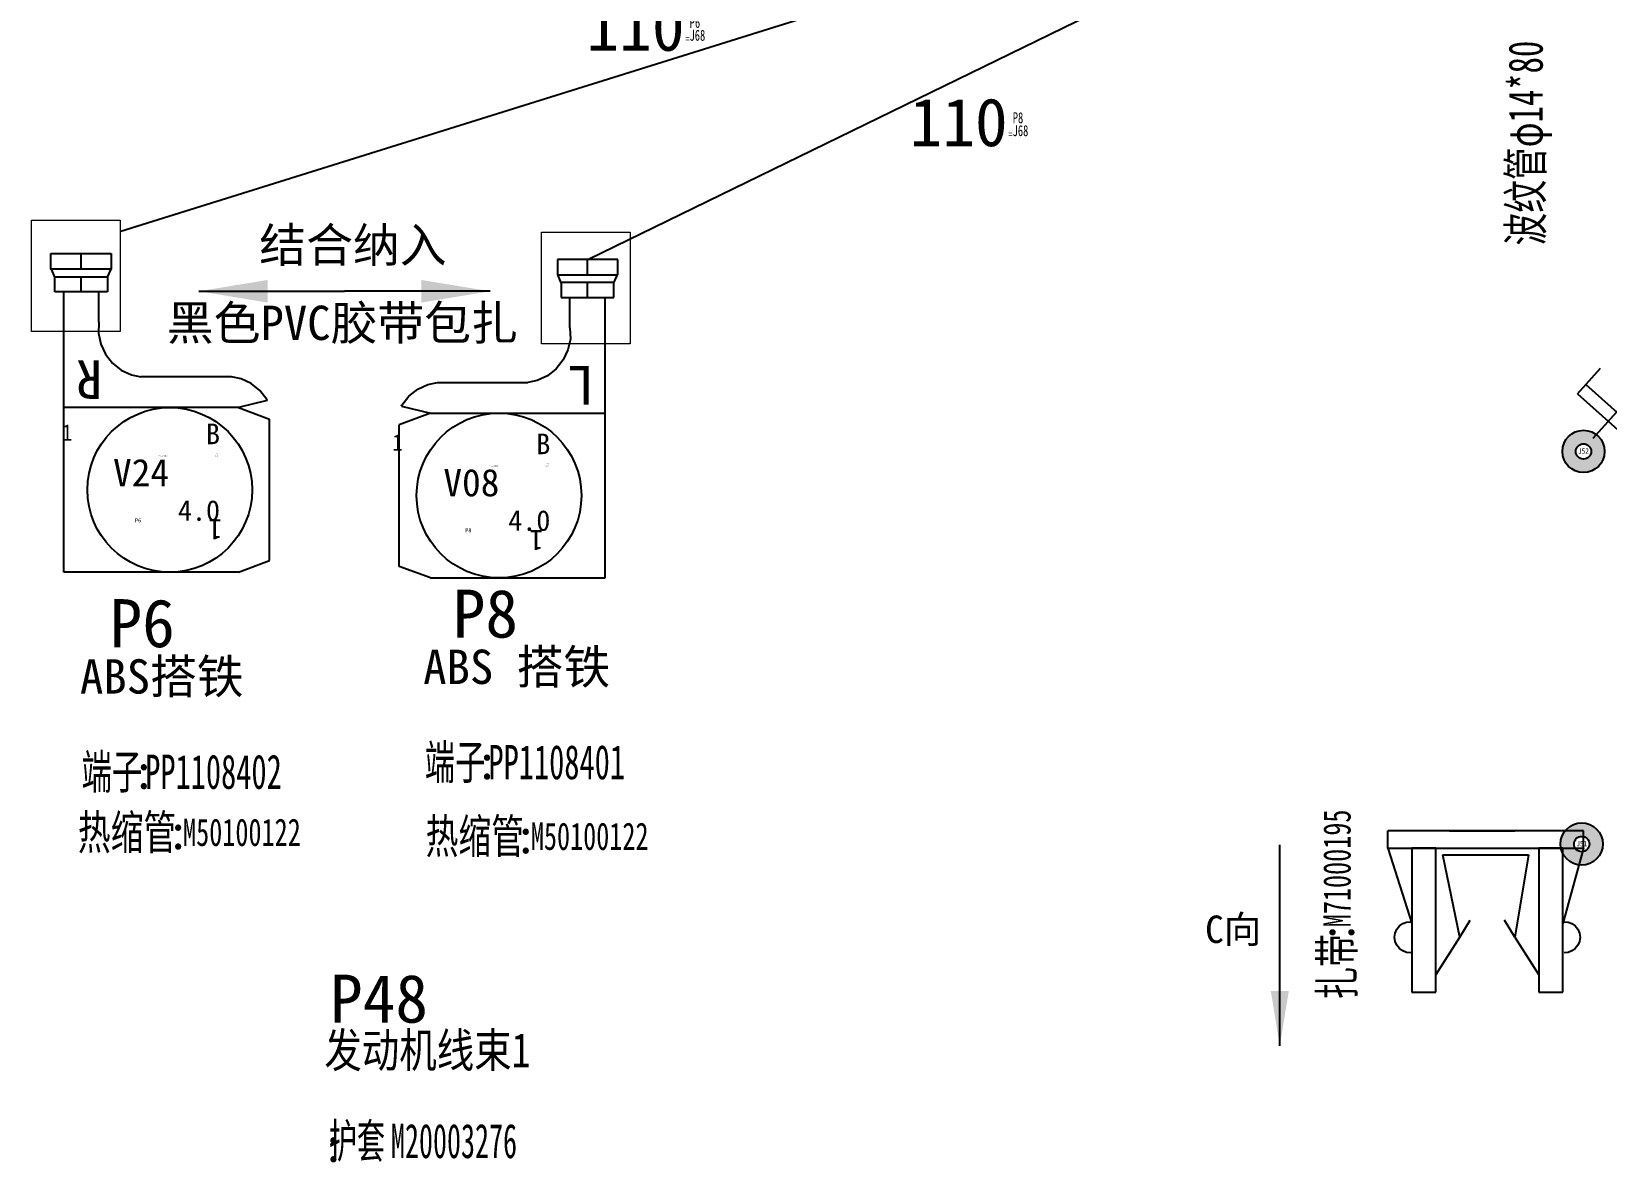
# Model space of a CAD drawing. Header units: millimetres. Extents: x -2653 to 6698, y -4403 to -42.
# Drawn here: x 279.3 to 394, y -588.2 to -505.8 of the extents above; entities that cross this region are included whole.
import ezdxf
from ezdxf.enums import TextEntityAlignment as Align

# ---------------------------------------------------------------- set-up
doc = ezdxf.new("R2010")
doc.units = ezdxf.units.MM
doc.header["$MEASUREMENT"] = 0
for name, color, linetype in [('01', 7, 'Continuous'), ('DIM', 6, 'Continuous'), ('文字', 3, 'Continuous'), ('管-供应商', 43, 'Continuous'), ('管-内径', 2, 'Continuous'), ('管-名称', 59, 'Continuous'), ('管-外径', 6, 'Continuous'), ('管-编码', 58, 'Continuous'), ('节点长度', 1, 'Continuous'), ('节点长度-L', 32, 'Continuous'), ('虚拟连接器-功能', 63, 'Continuous'), ('虚拟连接器-名称', 53, 'Continuous'), ('虚拟连接器-编码', 52, 'Continuous'), ('轮廓线', 7, 'Continuous'), ('连接器-供应商', 43, 'Continuous'), ('连接器-功能', 63, 'Continuous'), ('连接器-名称', 53, 'Continuous'), ('连接器-编码', 52, 'Continuous'), ('附件-供应商', 43, 'Continuous'), ('附件-名称', 53, 'Continuous'), ('附件-数量', 21, 'Continuous'), ('附件-编码', 52, 'Continuous')]:
    doc.layers.add(name, color=color, linetype=linetype)
for name, color, linetype, plot in [('供方编码', 51, 'Continuous', False), ('备注', 4, 'Continuous', False), ('管-ID', 7, 'Continuous', False), ('管-L', 38, 'Continuous', False), ('管-不打印', 2, 'Continuous', False), ('管-位置', 18, 'Continuous', False), ('管-单位', 2, 'Continuous', False), ('管-工位', 4, 'Continuous', False), ('管-开口', 64, 'Continuous', False), ('管-数量', 6, 'Continuous', False), ('管-类别', 56, 'Continuous', False), ('管-规格', 56, 'Continuous', False), ('管-重叠值', 49, 'Continuous', False), ('管-颜色', 14, 'Continuous', False), ('节点长度-E1', 53, 'Continuous', False), ('节点长度-E2', 53, 'Continuous', False), ('节点长度-不打印', 14, 'Continuous', False), ('虚拟连接器-不打印', 1, 'Continuous', False), ('虚拟连接器-位置', 12, 'Continuous', False), ('虚拟连接器-数量', 4, 'Continuous', False), ('连接器-不打印', 1, 'Continuous', False), ('连接器-位置', 12, 'Continuous', False), ('附件-不打印', 2, 'Continuous', False), ('隐藏-剥皮长度', 2, 'Continuous', False), ('隐藏-加余量', 1, 'Continuous', False), ('隐藏-备注', 1, 'Continuous', False), ('隐藏-孔位', 1, 'Continuous', False), ('隐藏-对应端子', 2, 'Continuous', False), ('隐藏-节点长度辅助', 202, 'Continuous', False), ('隐藏-规格', 1, 'Continuous', False), ('隐藏-辅助信息', 3, 'Continuous', False), ('隐藏-防水栓', 2, 'Continuous', False)]:
    doc.layers.add(name, color=color, linetype=linetype, plot=plot)
doc.styles.add('4eff5b8b_GB2312_Style', font='', dxfattribs={"height": 2.5})
doc.styles.add('CL', font='', dxfattribs={"height": 2})
doc.styles.get("Standard").update_dxf_attribs({"font": 'txt', "bigfont": 'gbcbig.shx'})
doc.styles.add('灯泡', font='', dxfattribs={"width": 0.7})
doc.styles.get('4eff5b8b_GB2312_Style').set_extended_font_data('SimSun')
doc.styles.get('CL').set_extended_font_data('SimSun')
doc.styles.get('灯泡').set_extended_font_data('NSimSun')
doc.dimstyles.get("Standard").update_dxf_attribs({"dimtxt": 10, "dimasz": 0.18, "dimexe": 0.18, "dimexo": 0.0625, "dimgap": 0.09, "dimtad": 0, "dimtih": 1, "dimtoh": 1, "dimdec": 4, "dimzin": 0, "dimdsep": 46, "dimtxsty": 'Standard', "dimcen": 0.09, "dimadec": 0, "dimazin": 0, "dimtfac": 1, "dimtdec": 4, "dimtofl": 0, "dimtmove": 0, "dimatfit": 3, "dimfxl": 1, "dimtolj": 1, "dimtzin": 0, "dimarcsym": 0})
doc.dimstyles.new('中线标注', dxfattribs={"dimtxt": 2.5, "dimasz": 2, "dimexe": 1.25, "dimexo": 0.1, "dimtad": 0, "dimtoh": 1, "dimdec": 1, "dimdsep": 46, "dimtxsty": 'Standard', "dimcen": 3, "dimclre": 256, "dimclrt": 256, "dimadec": 0, "dimazin": 2, "dimtfac": 1, "dimtmove": 0, "dimatfit": 3, "dimfxl": 1, "dimarcsym": 0})

# ---------------------------------------------------------------- blocks, each defined once
blk = doc.blocks.new('附件')
at = {"layer": '文字', "color": 3, "style": 'CL'}
blk.add_text(':', height=2.5, dxfattribs=at).set_placement((-3.79, -0.38), align=Align.MIDDLE_CENTER)
at = {"layer": '附件-不打印', "color": 3, "style": 'CL', "width": 0.7, "flags": 5}
for tag, p in [('供方编码', (-8.49, -1.62)), ('范围', (-8.49, -1.32)), ('工位', (-6.9, -1.32)), ('位置', (-5.31, -1.32))]:
    blk.add_attdef(tag, text='', height=0.2, dxfattribs=at).set_placement(p, align=Align.MIDDLE_CENTER)
at = {"layer": '附件-不打印', "color": 1, "style": 'CL'}
for tag, width, flags, p in [('选项', 0.7, 13, (-6.9, -1.62)), ('备注', 0.7, 5, (-5.31, -1.62)), ('规格', 0.7, 5, (-3.72, -1.62)), ('单位', 0.6, 1, (-3.72, -1.32))]:
    blk.add_attdef(tag, text='', height=0.2, dxfattribs=dict(at, width=width, flags=flags)).set_placement(p, align=Align.MIDDLE_CENTER)
at = {"layer": '附件-供应商', "color": 3, "style": 'CL', "width": 0.7, "flags": 8}
blk.add_attdef('供应商', text='', height=2.5, dxfattribs=at).set_placement((-13.4, -0.42), align=Align.MIDDLE_RIGHT)
at = {"layer": '附件-名称', "color": 3, "style": 'CL', "width": 0.7, "flags": 4}
blk.add_attdef('名称', text='', height=2.5, dxfattribs=at).set_placement((-3.92, -0.38), align=Align.MIDDLE_RIGHT)
at = {"layer": '附件-数量', "color": 2, "style": 'CL', "width": 0.7, "flags": 2}
blk.add_attdef('*', text='', height=1, dxfattribs=at).set_placement((15.72, -0.38), align=Align.MIDDLE_CENTER)
at = {"layer": '附件-数量', "color": 2, "style": 'CL', "width": 0.7, "flags": 4}
blk.add_attdef('数量', text='', height=1.2, dxfattribs=at).set_placement((16.07, -0.38), align=Align.MIDDLE_LEFT)
at = {"layer": '附件-编码', "color": 2, "style": 'CL', "width": 0.7, "flags": 4}
blk.add_attdef('编码', text='', height=2.5, dxfattribs=at).set_placement((-3.65, -0.38), align=Align.MIDDLE_LEFT)
blk = doc.blocks.new('9818107')
at = {"color": 0, "linetype": 'Continuous'}
for p, q in [((48.8, 27.93), (43.3, 26.18)), ((48.8, 27.93), (48.8, 13.68)), ((50.05, 13.68), (50.05, 27.93)), ((41.16, 26.26), (41.19, 26.57)), ((41.19, 26.57), (41.3, 26.85)), ((41.3, 26.85), (41.48, 27.09)), ((41.48, 27.09), (41.72, 27.28)), ((41.72, 27.28), (42, 27.4)), ((42, 27.4), (42.3, 27.44)), ((42.3, 27.44), (42.59, 27.4)), ((42.59, 27.4), (42.88, 27.28)), ((42.88, 27.28), (43.12, 27.09)), ((43.12, 27.09), (43.3, 26.85)), ((43.3, 26.85), (43.4, 26.57)), ((43.4, 26.57), (43.43, 26.26)), ((48.8, 26.18), (38.3, 26.18)), ((38.3, 26.18), (38.3, 24.43)), ((48.8, 24.43), (48.8, 26.18)), ((38.3, 24.43), (48.8, 24.43)), ((39.55, 24.43), (42.3, 22.68)), ((48.8, 24.43), (48.8, 24.43)), ((42.3, 22.68), (48.3, 23.93)), ((48.3, 23.93), (48.3, 17.68)), ((50.05, 23.43), (50.05, 18.68)), ((42.3, 22.68), (43.55, 21.93)), ((42.3, 18.68), (39.55, 16.93)), ((42.3, 18.68), (43.55, 19.43)), ((48.3, 17.68), (42.3, 18.68)), ((48.8, 16.93), (38.3, 16.93)), ((38.3, 16.93), (38.3, 15.18)), ((48.8, 15.18), (48.8, 16.93)), ((38.3, 15.18), (48.8, 15.18)), ((41.19, 14.8), (41.16, 15.1)), ((48.8, 13.68), (43.3, 15.18)), ((43.43, 15.1), (43.4, 14.8)), ((48.8, 15.18), (48.8, 15.18)), ((41.3, 14.52), (41.19, 14.8)), ((41.48, 14.28), (41.3, 14.52)), ((41.72, 14.09), (41.48, 14.28)), ((42, 13.97), (41.72, 14.09)), ((42.3, 13.92), (42, 13.97)), ((42.59, 13.97), (42.3, 13.92)), ((42.88, 14.09), (42.59, 13.97)), ((43.12, 14.28), (42.88, 14.09)), ((43.3, 14.52), (43.12, 14.28)), ((43.4, 14.8), (43.3, 14.52)), ((48.8, 13.68), (50.05, 13.68)), ((50.05, 13.68), (50.05, 13.68))]:
    blk.add_line(p, q, dxfattribs=at)
at = {"color": 0}
blk.add_line((48.8, 27.93), (50.05, 27.93), dxfattribs=at)
blk = doc.blocks.new('9818106')
at = {"rotation": 180}
blk.add_blockref('9818107', (857.78, -198.67), dxfattribs=at)
blk = doc.blocks.new('电线2')
at = {"layer": '轮廓线', "color": 7, "style": 'CL', "flags": 4}
for tag, p in [('颜色', (5.88, 2.8)), ('线径', (5.88, -2.78))]:
    blk.add_attdef(tag, text='', height=1.5, dxfattribs=at).set_placement(p, align=Align.MIDDLE_RIGHT)
blk.add_attdef('线号', text='', height=2, dxfattribs=at).set_placement((0.13, -0.02), align=Align.MIDDLE_CENTER)
at = {"layer": '隐藏-剥皮长度', "color": 2, "style": 'CL', "width": 0.9, "flags": 4}
blk.add_attdef('剥皮', text='', height=0.1, dxfattribs=at).set_placement((5.74, 1.22), align=Align.MIDDLE_RIGHT)
at = {"layer": '隐藏-加余量', "color": 1, "style": 'CL', "width": 0.9, "flags": 4}
blk.add_attdef('加余量', text='', height=0.1, dxfattribs=at).set_placement((5.74, 1.36), align=Align.MIDDLE_RIGHT)
at = {"layer": '隐藏-备注', "color": 1, "style": 'CL', "width": 0.9, "flags": 5}
blk.add_attdef('备注', text='', height=0.1, dxfattribs=at).set_placement((3.7, -1.38), align=Align.MIDDLE_CENTER)
at = {"layer": '隐藏-孔位', "color": 6, "style": 'CL', "width": 0.9, "flags": 4}
blk.add_attdef('孔位', text='', height=1.2, dxfattribs=at).set_placement((-5.62, 2.91), align=Align.MIDDLE_LEFT)
at = {"layer": '隐藏-对应端子', "color": 2, "style": 'CL', "width": 0.9, "flags": 4}
blk.add_attdef('对应簧片', text='', height=0.1, dxfattribs=at).set_placement((2.06, 1.21), align=Align.MIDDLE_RIGHT)
at = {"layer": '隐藏-规格', "color": 1, "style": 'CL', "width": 0.9, "flags": 5}
blk.add_attdef('规格', text='', height=0.2, dxfattribs=at).set_placement((5.74, -1.39), align=Align.MIDDLE_RIGHT)
at = {"layer": '隐藏-辅助信息', "color": 3, "style": 'CL', "width": 0.9, "flags": 5}
for tag, p in [('供方编码', (3.7, 1.24)), ('编码', (3.7, 1.37))]:
    blk.add_attdef(tag, text='', height=0.1, dxfattribs=at).set_placement(p, align=Align.MIDDLE_CENTER)
at = {"layer": '隐藏-辅助信息', "color": 2, "style": 'CL', "width": 0.9, "flags": 5}
for tag, p in [('辅助', (3.7, 1.51)), ('标识管', (3.7, -1.14))]:
    blk.add_attdef(tag, text='', height=0.1, dxfattribs=at).set_placement(p, align=Align.MIDDLE_CENTER)
at = {"layer": '隐藏-辅助信息', "color": 3, "style": 'CL', "width": 0.9, "flags": 5}
for tag, p in [('线种', (2.06, -1.26)), ('工位', (2.06, -1.38))]:
    blk.add_attdef(tag, text='', height=0.1, dxfattribs=at).set_placement(p, align=Align.MIDDLE_RIGHT)
at = {"layer": '隐藏-辅助信息', "color": 1, "style": 'CL', "width": 0.9, "flags": 5}
blk.add_attdef('选项', text='', height=0.1, dxfattribs=at).set_placement((3.7, -1.26), align=Align.MIDDLE_CENTER)
at = {"layer": '隐藏-辅助信息', "color": 4, "style": 'CL', "width": 0.9, "flags": 4}
blk.add_attdef('位置', text='', height=0.3, dxfattribs=at).set_placement((-0.09, -3.49), align=Align.MIDDLE_CENTER)
at = {"layer": '隐藏-防水栓', "color": 2, "style": 'CL', "width": 0.9, "flags": 4}
blk.add_attdef('防水栓', text='', height=0.1, dxfattribs=at).set_placement((2.06, 1.36), align=Align.MIDDLE_RIGHT)
blk = doc.blocks.new('分支点')
at = {"layer": '轮廓线'}
h = blk.add_hatch(color=1, dxfattribs=at)
edge = h.paths.add_edge_path()
edge.add_arc((0, 0), 1.54, 0, 360)
edge = h.paths.add_edge_path(flags=16)
edge.add_arc((0, 0), 0.56, 0, 360)
at = {"layer": '轮廓线', "color": 1, "linetype": 'ByBlock', "lineweight": -2}
for radius in [1.54, 0.56]:
    blk.add_circle((0, 0), radius, dxfattribs=at)
at = {"layer": '轮廓线', "color": 2, "style": 'CL', "width": 0.8}
blk.add_attdef('位置', text='', height=0.4, dxfattribs=at).set_placement((0, 0.04), align=Align.MIDDLE_CENTER)
at = {"layer": '隐藏-辅助信息', "color": 1, "style": 'CL', "width": 0.8, "flags": 13}
blk.add_attdef('选项', text='', height=0.1, dxfattribs=at).set_placement((0, -0.46), align=Align.MIDDLE_CENTER)
blk = doc.blocks.new('节点长度')
at = {"layer": '节点长度-E1', "color": 202, "ltscale": 0.5, "style": 'CL', "width": 0.7, "flags": 4}
blk.add_attdef('E1', text='', height=0.8, dxfattribs=at).set_placement((1.35, 0.93), align=Align.MIDDLE_LEFT)
at = {"layer": '节点长度-E2', "color": 202, "ltscale": 0.5, "style": 'CL', "width": 0.7, "flags": 4}
blk.add_attdef('E2', text='', height=0.8, dxfattribs=at).set_placement((1.34, -0.01), align=Align.MIDDLE_LEFT)
at = {"layer": '节点长度-L', "color": 1, "ltscale": 0.5, "style": 'CL', "flags": 4}
blk.add_attdef('L', text='', height=2, dxfattribs=at).set_placement((0.98, 0.61), align=Align.MIDDLE_RIGHT)
at = {"layer": '节点长度-不打印', "color": 202, "ltscale": 0.5, "style": 'CL', "width": 0.7}
blk.add_text('=', height=0.5, dxfattribs=at).set_placement((1.19, -0.27), align=Align.MIDDLE_CENTER)
at = {"layer": '节点长度-不打印', "color": 1, "style": 'CL', "width": 0.8, "flags": 13}
blk.add_attdef('选项', text='', height=0.1, dxfattribs=at).set_placement((0.33, -0.1), align=Align.MIDDLE_CENTER)
blk = doc.blocks.new('虚拟连接器')
at = {"layer": '文字', "style": 'CL'}
blk.add_text(':', height=2.5, dxfattribs=at).set_placement((-3.97, -3.75), align=Align.MIDDLE_CENTER)
at = {"layer": '虚拟连接器-不打印', "color": 1, "style": 'CL', "width": 0.6, "flags": 5}
blk.add_attdef('备注', (4.91, 5.84), '', height=1, dxfattribs=at)
at = {"layer": '虚拟连接器-不打印', "color": 3, "style": 'CL', "width": 0.6, "flags": 5}
for tag, p in [('供方编码', (-5.23, -0.54)), ('供方零件号', (-5.23, -0.81)), ('范围', (-5.23, -0.27)), ('工位', (-3.85, -0.28)), ('规格', (-1.16, -0.28))]:
    blk.add_attdef(tag, text='', height=0.2, dxfattribs=at).set_placement(p, align=Align.MIDDLE_LEFT)
at = {"layer": '虚拟连接器-不打印', "color": 1, "style": 'CL', "width": 0.6, "flags": 5}
blk.add_attdef('选项', text='', height=0.2, dxfattribs=at).set_placement((-3.85, -0.54), align=Align.MIDDLE_LEFT)
blk.add_attdef('加余量', text='', height=0.2, dxfattribs=at).set_placement((-2.1, -0.28), align=Align.MIDDLE_RIGHT)
at = {"layer": '虚拟连接器-不打印', "color": 1, "style": 'CL', "width": 0.6, "flags": 1}
blk.add_attdef('单位', text='', height=0.2, dxfattribs=at).set_placement((-2.35, -0.54), align=Align.MIDDLE_CENTER)
at = {"layer": '虚拟连接器-不打印', "color": 3, "style": 'CL', "width": 0.65, "flags": 5}
blk.add_attdef('供应商', text='', height=2.5, dxfattribs=at).set_placement((-14.3, -3.75), align=Align.MIDDLE_RIGHT)
at = {"layer": '虚拟连接器-位置', "color": 1, "style": 'CL', "flags": 4}
blk.add_attdef('位置', text='', height=3.5, dxfattribs=at).set_placement((-4.09, 7.07), align=Align.MIDDLE_CENTER)
at = {"layer": '虚拟连接器-功能', "color": 3, "style": 'CL', "flags": 4}
blk.add_attdef('功能', text='', height=2.5, dxfattribs=at).set_placement((-8.62, 3.19), align=Align.MIDDLE_LEFT)
at = {"layer": '虚拟连接器-功能', "color": 3, "style": '灯泡', "width": 0.7, "flags": 12}
blk.add_attdef('ENGLISH', text='', height=2.5, dxfattribs=at).set_placement((-8.62, -0.23), align=Align.MIDDLE_LEFT)
at = {"layer": '虚拟连接器-名称', "color": 3, "style": 'CL', "width": 0.65, "flags": 4}
blk.add_attdef('名称', text='', height=2.5, dxfattribs=at).set_placement((-4.08, -3.75), align=Align.MIDDLE_RIGHT)
at = {"layer": '虚拟连接器-数量', "color": 2, "style": 'CL', "width": 0.8, "flags": 5}
blk.add_attdef('数量', (2.58, 5.87), '', height=1, dxfattribs=at)
at = {"layer": '虚拟连接器-编码', "color": 2, "style": 'CL', "width": 0.65, "flags": 4}
blk.add_attdef('编码', text='', height=2.5, dxfattribs=at).set_placement((-3.87, -3.75), align=Align.MIDDLE_LEFT)
blk = doc.blocks.new('ST710591-3')
at = {"color": 0, "linetype": 'Continuous', "lineweight": -3}
for p, q in [((126.6, 41.61), (124.34, 40.76)), ((126.6, 41.61), (139.32, 41.61)), ((139.32, 41.61), (139.32, 21.18)), ((124.34, 40.76), (124.34, 30.46)), ((126.6, 29.61), (124.34, 30.46)), ((124.5, 29.09), (126.6, 29.61)), ((124.5, 29.09), (124.53, 29.02)), ((124.53, 29.02), (125.03, 28.38)), ((126.6, 29.61), (139.32, 29.61)), ((125.03, 28.38), (125.68, 27.87)), ((125.68, 27.87), (126.41, 27.53)), ((126.41, 27.53), (127.11, 27.38)), ((127.11, 27.38), (133.7, 27.38)), ((134.39, 27.23), (133.7, 27.38)), ((135.13, 26.88), (134.39, 27.23)), ((135.77, 26.38), (135.13, 26.88)), ((136.28, 25.73), (135.77, 26.38)), ((136.62, 25), (136.28, 25.73)), ((136.79, 24.2), (136.62, 25)), ((136.77, 23.39), (136.79, 24.2)), ((136.77, 23.39), (136.77, 21.18)), ((136.13, 20.1), (136.13, 21.18)), ((136.13, 21.18), (139.97, 21.18)), ((138.05, 21.18), (138.05, 20.1)), ((139.97, 21.18), (139.97, 20.1)), ((135.9, 19.58), (135.86, 19.53)), ((135.86, 18.4), (135.86, 19.53)), ((135.86, 19.53), (140.25, 19.53)), ((136.14, 20.12), (135.9, 19.58)), ((139.97, 20.1), (136.13, 20.1)), ((138.05, 19.53), (138.05, 18.4)), ((139.96, 20.11), (140.2, 19.58)), ((139.97, 20.1), (139.97, 20.1)), ((140.2, 19.58), (140.25, 19.53)), ((140.25, 19.53), (140.25, 18.4)), ((140.25, 18.4), (135.86, 18.4))]:
    blk.add_line(p, q, dxfattribs=at)
at = {"lineweight": -3}
blk.add_circle((131.6, 35.61), 6, dxfattribs=at)
at = {"color": 0, "linetype": 'Continuous', "lineweight": -3, "style": '4eff5b8b_GB2312_Style'}
blk.add_text('R', height=2.8, dxfattribs=at).set_placement((136.51, 26.18))
at = {"lineweight": -3, "insert": (128.8, 37.75), "char_height": 1.5, "width": 2.2473, "attachment_point": 9}
blk.add_mtext('{\\fSimSun|b0|i0|c134|p2;1}', dxfattribs=at)
blk = doc.blocks.new('ST710505-3')
at = {"color": 0, "linetype": 'Continuous', "lineweight": -3}
for p, q in [((138.61, 43), (125.88, 43)), ((125.88, 43), (125.88, 22.58)), ((138.61, 43), (140.87, 42.16)), ((140.87, 42.16), (140.87, 31.85)), ((138.61, 31), (125.88, 31)), ((138.61, 31), (140.87, 31.85)), ((140.71, 30.48), (138.61, 31)), ((140.68, 30.42), (140.18, 29.77)), ((140.71, 30.48), (140.68, 30.42)), ((130.82, 28.62), (131.51, 28.77)), ((138.1, 28.77), (131.51, 28.77)), ((138.8, 28.92), (138.1, 28.77)), ((139.53, 29.26), (138.8, 28.92)), ((140.18, 29.77), (139.53, 29.26)), ((128.93, 27.12), (129.44, 27.77)), ((129.44, 27.77), (130.08, 28.27)), ((130.08, 28.27), (130.82, 28.62)), ((128.41, 25.6), (128.59, 26.39)), ((128.59, 26.39), (128.93, 27.12)), ((128.44, 24.78), (128.41, 25.6)), ((128.44, 24.78), (128.44, 22.58)), ((129.08, 22.58), (125.24, 22.58)), ((125.24, 22.58), (125.24, 21.49)), ((127.16, 22.58), (127.16, 21.49)), ((129.08, 21.49), (129.08, 22.58)), ((125.01, 20.97), (124.96, 20.92)), ((129.35, 20.92), (124.96, 20.92)), ((124.96, 20.92), (124.96, 19.8)), ((125.25, 21.51), (125.01, 20.97)), ((125.24, 21.49), (129.08, 21.49)), ((125.24, 21.49), (125.24, 21.49)), ((127.16, 20.92), (127.16, 19.8)), ((129.07, 21.51), (129.31, 20.97)), ((129.31, 20.97), (129.35, 20.92)), ((129.35, 19.8), (129.35, 20.92)), ((124.96, 19.8), (129.35, 19.8))]:
    blk.add_line(p, q, dxfattribs=at)
at = {"lineweight": -3}
blk.add_circle((133.61, 37), 6, dxfattribs=at)
at = {"color": 0, "linetype": 'Continuous', "lineweight": -3, "style": '4eff5b8b_GB2312_Style'}
blk.add_text('L', height=2.8, dxfattribs=at).set_placement((126.71, 27.57))
at = {"lineweight": -3, "insert": (130.38, 39.52), "char_height": 1.5, "width": 2.2473, "attachment_point": 7}
blk.add_mtext('{\\fSimSun|b0|i0|c134|p2;1}', dxfattribs=at)
blk = doc.blocks.new('管')
at = {"layer": '供方编码', "color": 2, "style": 'CL', "width": 0.7, "flags": 1}
blk.add_attdef('供方编码', text='', height=0.25, dxfattribs=at).set_placement((-1.65, -0.68), align=Align.MIDDLE_LEFT)
at = {"layer": '备注', "color": 1, "style": 'CL', "width": 0.7, "flags": 1}
blk.add_attdef('备注', text='', height=0.25, dxfattribs=at).set_placement((-2.74, -1.35), align=Align.MIDDLE_RIGHT)
at = {"layer": '文字', "color": 3, "style": 'CL', "flags": 9}
for tag, p in [('材质', (-6.17, -3.09)), ('耐低温', (10.81, -3.09)), ('耐高温', (10.81, -5.89)), ('参照标准', (10.54, -9.03))]:
    blk.add_attdef(tag, text='', height=2, dxfattribs=at).set_placement(p, align=Align.MIDDLE_RIGHT)
at = {"layer": '管-ID', "color": 1, "style": 'CL', "width": 0.7, "flags": 5}
blk.add_attdef('ID', text='', height=0.2, dxfattribs=at).set_placement((0.89, -0.7), align=Align.MIDDLE_CENTER)
at = {"layer": '管-L', "color": 2, "style": 'CL', "width": 0.8, "flags": 4}
blk.add_attdef('L', text='', height=0.2, dxfattribs=at).set_placement((5.33, 0.04), align=Align.MIDDLE_LEFT)
at = {"layer": '管-不打印', "color": 1, "style": 'CL', "width": 0.7, "flags": 13}
blk.add_attdef('选项', text='', height=0.2, dxfattribs=at).set_placement((5.15, -1.31), align=Align.MIDDLE_CENTER)
at = {"layer": '管-位置', "color": 3, "style": 'CL', "width": 0.7, "flags": 1}
blk.add_attdef('位置', text='', height=0.25, dxfattribs=at).set_placement((-2.77, -1.07), align=Align.MIDDLE_RIGHT)
at = {"layer": '管-供应商', "color": 3, "style": 'CL', "width": 0.7, "flags": 9}
blk.add_attdef('供应商', text='', height=2.5, dxfattribs=at).set_placement((-12.13, -0.08), align=Align.MIDDLE_RIGHT)
at = {"layer": '管-内径', "color": 3, "style": 'CL', "flags": 9}
blk.add_attdef('内径', text='', height=2, dxfattribs=at).set_placement((-6.19, -5.42), align=Align.MIDDLE_RIGHT)
at = {"layer": '管-单位', "color": 2, "style": 'CL', "width": 0.6, "flags": 5}
blk.add_attdef('单位', text='', height=0.2, dxfattribs=at).set_placement((5.16, -0.7), align=Align.MIDDLE_CENTER)
at = {"layer": '管-名称', "color": 1, "style": 'CL', "width": 0.7, "flags": 5}
blk.add_attdef('名称', text='', height=2.5, dxfattribs=at).set_placement((-2, 0), align=Align.MIDDLE_RIGHT)
at = {"layer": '管-外径', "color": 3, "style": 'CL', "width": 0.7, "flags": 1}
blk.add_attdef('外径', text='', height=2.5, dxfattribs=at).set_placement((-11.47, -8.41), align=Align.MIDDLE_LEFT)
at = {"layer": '管-工位', "color": 3, "style": 'CL', "width": 0.7, "flags": 1}
blk.add_attdef('工位', text='', height=0.25, dxfattribs=at).set_placement((-2.31, -1.34), align=Align.MIDDLE_CENTER)
at = {"layer": '管-开口', "color": 3, "style": 'CL', "width": 0.7, "flags": 1}
blk.add_attdef('开口', text='', height=0.25, dxfattribs=at).set_placement((-4.5, -1.06), align=Align.MIDDLE_CENTER)
at = {"layer": '管-数量', "color": 2, "style": 'CL', "width": 0.8, "flags": 1}
blk.add_attdef('数量', text='', height=2.5, dxfattribs=at).set_placement((4.91, 0.03), align=Align.MIDDLE_LEFT)
at = {"layer": '管-类别', "color": 7, "style": 'CL', "width": 0.6, "flags": 5}
blk.add_attdef('类别', text='', height=0.2, dxfattribs=at).set_placement((1.95, -1.22), align=Align.MIDDLE_CENTER)
at = {"layer": '管-编码', "color": 2, "style": 'CL', "width": 0.7}
blk.add_attdef('编码', text='', height=2.5, dxfattribs=at).set_placement((-1.65, 0.06), align=Align.MIDDLE_LEFT)
at = {"layer": '管-规格', "color": 3, "style": 'CL', "width": 0.7, "flags": 1}
blk.add_attdef('规格', text='', height=0.25, dxfattribs=at).set_placement((-1.61, -1.37), align=Align.MIDDLE_LEFT)
at = {"layer": '管-重叠值', "color": 1, "style": 'CL', "width": 0.6, "flags": 5}
blk.add_attdef('重叠值', text='', height=0.2, dxfattribs=at).set_placement((4.09, -0.96), align=Align.MIDDLE_CENTER)
at = {"layer": '管-颜色', "color": 7, "style": 'CL', "width": 0.6, "flags": 5}
blk.add_attdef('颜色', text='', height=0.2, dxfattribs=at).set_placement((1.95, -0.96), align=Align.MIDDLE_CENTER)
blk = doc.blocks.new('连接器')
at = {"layer": '文字', "style": 'CL'}
blk.add_text(':', height=2.5, dxfattribs=at).set_placement((-3.93, -4.36), align=Align.MIDDLE_CENTER)
at = {"layer": '连接器-不打印', "color": 3, "style": 'CL', "width": 0.6, "flags": 5}
for tag, p in [('工位', (-7.19, -5.84)), ('规格', (-2.94, -5.84))]:
    blk.add_attdef(tag, text='', height=0.2, dxfattribs=at).set_placement(p, align=Align.MIDDLE_LEFT)
at = {"layer": '连接器-不打印', "color": 2, "style": 'CL', "width": 0.6, "flags": 5}
for tag, p in [('数量', (-5.12, -5.84)), ('供方编码', (-7.19, -6.29))]:
    blk.add_attdef(tag, text='', height=0.2, dxfattribs=at).set_placement(p, align=Align.MIDDLE_LEFT)
at = {"layer": '连接器-不打印', "color": 1, "style": 'CL', "width": 0.6, "flags": 5}
for tag, p in [('选项', (-7.19, -6.06)), ('备注', (-2.94, -6.06))]:
    blk.add_attdef(tag, text='', height=0.2, dxfattribs=at).set_placement(p, align=Align.MIDDLE_LEFT)
at = {"layer": '连接器-不打印', "color": 1, "style": 'CL', "width": 0.6, "flags": 1}
for tag, p in [('加余量', (-4.97, -6.06)), ('单位', (-4.97, -6.29)), ('自带线', (-2.77, -6.29))]:
    blk.add_attdef(tag, text='', height=0.2, dxfattribs=at).set_placement(p, align=Align.MIDDLE_CENTER)
at = {"layer": '连接器-位置', "color": 1, "style": 'CL', "flags": 4}
blk.add_attdef('位置', text='', height=3.5, dxfattribs=at).set_placement((-4.41, 2.42), align=Align.MIDDLE_CENTER)
at = {"layer": '连接器-供应商', "color": 3, "style": 'CL', "width": 0.6, "flags": 4}
blk.add_attdef('供应商', text='', height=2.5, dxfattribs=at).set_placement((-16.81, -4.38), align=Align.MIDDLE_RIGHT)
at = {"layer": '连接器-功能', "color": 3, "style": 'CL', "width": 0.8, "flags": 4}
blk.add_attdef('功能', text='', height=2.5, dxfattribs=at).set_placement((-4.34, -1.26), align=Align.MIDDLE_CENTER)
at = {"layer": '连接器-名称', "color": 3, "style": 'CL', "width": 0.6, "flags": 4}
blk.add_attdef('名称', text='', height=2.5, dxfattribs=at).set_placement((-4.1, -4.36), align=Align.MIDDLE_RIGHT)
at = {"layer": '连接器-编码', "color": 2, "style": 'CL', "width": 0.6, "flags": 4}
blk.add_attdef('编码', text='', height=2.5, dxfattribs=at).set_placement((-3.66, -4.36), align=Align.MIDDLE_LEFT)
blk = doc.blocks.new('缠胶带')
at = {"layer": '01', "color": 0}
for p, q in [((0, 3), (0, -3)), ((0, 3), (2.5, 3)), ((0, -3), (2.5, -3))]:
    blk.add_line(p, q, dxfattribs=at)
blk = doc.blocks.new('LNTH-RJDQCZ')
at = {"color": 7}
blk.add_line((0.9, 3.01), (0.9, -3.01), dxfattribs=at)
at = {"color": 0, "lineweight": 25}
blk.add_line((3.1, 0), (-1.7, 0), dxfattribs=at)
at = {"color": 7, "xscale": 1.002857143859728, "yscale": 1.002857143859728, "zscale": 1.002857143859728}
blk.add_blockref('缠胶带', (0, 0), dxfattribs=at)

msp = doc.modelspace()

# ---------------------------------------------------------------- linework, layer by layer
at = {"layer": '轮廓线', "lineweight": -3}
for q in [(285.76, -520.33), (319.82, -522.38)]:
    msp.add_line((392.3, -487.03), q, dxfattribs=at)
at = {"layer": '轮廓线', "lineweight": 0}
for points in [[(279.26, -519.5), (285.73, -519.5), (285.73, -527.62), (279.26, -527.62)], [(316.4, -520.39), (322.87, -520.39), (322.87, -528.51), (316.4, -528.51)]]:
    msp.add_lwpolyline(points, close=True, dxfattribs=at)

# ---------------------------------------------------------------- block references
at = {"lineweight": -3}
ref = msp.add_blockref('节点长度', (325.85, -506.03), dxfattribs=at)
ref.add_attrib('L', '110', dxfattribs={"layer": '节点长度', "color": 1, "ltscale": 0.5, "height": 3.5, "style": 'CL'}).set_placement((326.83, -505.42), align=Align.MIDDLE_RIGHT)
ref.add_attrib('E1', 'P6', dxfattribs={"layer": '隐藏-节点长度辅助', "color": 202, "ltscale": 0.5, "height": 0.8, "style": 'CL', "width": 0.7}).set_placement((327.2, -505.1), align=Align.MIDDLE_LEFT)
ref.add_attrib('E2', 'J68', dxfattribs={"layer": '隐藏-节点长度辅助', "color": 202, "ltscale": 0.5, "height": 0.8, "style": 'CL', "width": 0.7}).set_placement((327.19, -506.04), align=Align.MIDDLE_LEFT)
at = {"rotation": 90}
msp.add_blockref('管', (388.14, -519.71), dxfattribs=at).add_auto_attribs({'编码': '波纹管φ14*80'})
at = {"lineweight": -3}
ref = msp.add_blockref('节点长度', (349.38, -512.98), dxfattribs=at)
ref.add_attrib('L', '110', dxfattribs={"layer": '节点长度', "color": 1, "ltscale": 0.5, "height": 3.5, "style": 'CL'}).set_placement((350.36, -512.37), align=Align.MIDDLE_RIGHT)
ref.add_attrib('E1', 'P8', dxfattribs={"layer": '隐藏-节点长度辅助', "color": 202, "ltscale": 0.5, "height": 0.8, "style": 'CL', "width": 0.7}).set_placement((350.73, -512.05), align=Align.MIDDLE_LEFT)
ref.add_attrib('E2', 'J68', dxfattribs={"layer": '隐藏-节点长度辅助', "color": 202, "ltscale": 0.5, "height": 0.8, "style": 'CL', "width": 0.7}).set_placement((350.72, -512.99), align=Align.MIDDLE_LEFT)
for name, p, rotation in [('ST710591-3', (420.93, -503.55), 180), ('ST710505-3', (446.92, -502.57), 180), ('9818106', (604.65, 243.73), 270)]:
    msp.add_blockref(name, p, dxfattribs=dict(rotation=rotation))
ref = msp.add_blockref('电线2', (287.11, -537.88), dxfattribs=at)
ref.add_attrib('线号', 'V24', dxfattribs={"layer": '轮廓线', "color": 7, "height": 2, "style": 'CL'}).set_placement((287.24, -537.9), align=Align.MIDDLE_CENTER)
ref.add_attrib('线径', '4.0', dxfattribs={"layer": '轮廓线', "color": 7, "height": 1.5, "style": 'CL'}).set_placement((292.99, -540.66), align=Align.MIDDLE_RIGHT)
ref.add_attrib('颜色', 'B', dxfattribs={"layer": '轮廓线', "color": 7, "height": 1.5, "style": 'CL'}).set_placement((292.99, -535.08), align=Align.MIDDLE_RIGHT)
ref.add_attrib('孔位', '1', dxfattribs={"layer": '隐藏-孔位', "color": 6, "height": 1.2, "style": 'CL', "width": 0.9}).set_placement((281.49, -534.98), align=Align.MIDDLE_LEFT)
ref.add_attrib('剥皮', '6.5', dxfattribs={"layer": '隐藏-剥皮长度', "color": 2, "height": 0.1, "style": 'CL', "width": 0.9}).set_placement((292.85, -536.66), align=Align.MIDDLE_RIGHT)
ref.add_attrib('对应簧片', 'PP1108402', dxfattribs={"layer": '隐藏-对应端子', "color": 2, "height": 0.1, "style": 'CL', "width": 0.9}).set_placement((289.17, -536.68), align=Align.MIDDLE_RIGHT)
ref.add_attrib('加余量', '-5', dxfattribs={"layer": '隐藏-加余量', "color": 1, "height": 0.1, "style": 'CL', "width": 0.9}).set_placement((292.85, -536.52), align=Align.MIDDLE_RIGHT)
ref.add_attrib('位置', 'P6', dxfattribs={"layer": '隐藏-辅助信息', "color": 4, "height": 0.3, "style": 'CL', "width": 0.9}).set_placement((287.02, -541.38), align=Align.MIDDLE_CENTER)
ref = msp.add_blockref('电线2', (311.17, -538.61), dxfattribs=at)
ref.add_attrib('线号', 'V08', dxfattribs={"layer": '轮廓线', "color": 7, "height": 2, "style": 'CL'}).set_placement((311.3, -538.63), align=Align.MIDDLE_CENTER)
ref.add_attrib('线径', '4.0', dxfattribs={"layer": '轮廓线', "color": 7, "height": 1.5, "style": 'CL'}).set_placement((317.05, -541.39), align=Align.MIDDLE_RIGHT)
ref.add_attrib('颜色', 'B', dxfattribs={"layer": '轮廓线', "color": 7, "height": 1.5, "style": 'CL'}).set_placement((317.05, -535.81), align=Align.MIDDLE_RIGHT)
ref.add_attrib('孔位', '1', dxfattribs={"layer": '隐藏-孔位', "color": 6, "height": 1.2, "style": 'CL', "width": 0.9}).set_placement((305.55, -535.71), align=Align.MIDDLE_LEFT)
ref.add_attrib('剥皮', '6.5', dxfattribs={"layer": '隐藏-剥皮长度', "color": 2, "height": 0.1, "style": 'CL', "width": 0.9}).set_placement((316.91, -537.39), align=Align.MIDDLE_RIGHT)
ref.add_attrib('对应簧片', 'PP1108401', dxfattribs={"layer": '隐藏-对应端子', "color": 2, "height": 0.1, "style": 'CL', "width": 0.9}).set_placement((313.23, -537.41), align=Align.MIDDLE_RIGHT)
ref.add_attrib('加余量', '-5', dxfattribs={"layer": '隐藏-加余量', "color": 1, "height": 0.1, "style": 'CL', "width": 0.9}).set_placement((316.91, -537.25), align=Align.MIDDLE_RIGHT)
ref.add_attrib('位置', 'P8', dxfattribs={"layer": '隐藏-辅助信息', "color": 4, "height": 0.3, "style": 'CL', "width": 0.9}).set_placement((311.08, -542.1), align=Align.MIDDLE_CENTER)
ref = msp.add_blockref('分支点', (392.3, -536.36), dxfattribs=at)
ref.add_attrib('位置', 'J52', dxfattribs={"layer": '隐藏-辅助信息', "color": 2, "height": 0.4, "style": 'CL', "width": 0.8}).set_placement((392.3, -536.33), align=Align.MIDDLE_CENTER)
for p, values in [((291.41, -555.94), {'位置': 'P6', '名称': '端子', '编码': 'PP1108402', '功能': 'ABS搭铁'}), ((316.41, -555.24), {'位置': 'P8', '名称': '端子', '编码': 'PP1108401', '功能': 'ABS 搭铁'})]:
    msp.add_blockref('虚拟连接器', p, dxfattribs=at).add_auto_attribs(values)
ref = msp.add_blockref('附件', (293.73, -563.71))
ref.add_attrib('名称', '热缩管', dxfattribs={"layer": '附件-名称', "color": 3, "height": 2.5, "style": 'CL', "width": 0.7, "flags": 4}).set_placement((289.8, -564.1), align=Align.MIDDLE_RIGHT)
ref.add_attrib('编码', 'M50100122', dxfattribs={"layer": '附件-编码', "color": 2, "height": 2, "style": 'CL', "width": 0.7, "flags": 4}).set_placement((290.3, -564.1), align=Align.MIDDLE_LEFT)
ref = msp.add_blockref('附件', (319.05, -564.01))
ref.add_attrib('名称', '热缩管', dxfattribs={"layer": '附件-名称', "color": 3, "height": 2.5, "style": 'CL', "width": 0.7, "flags": 4}).set_placement((315.13, -564.39), align=Align.MIDDLE_RIGHT)
ref.add_attrib('编码', 'M50100122', dxfattribs={"layer": '附件-编码', "color": 2, "height": 2, "style": 'CL', "width": 0.7, "flags": 4}).set_placement((315.63, -564.39), align=Align.MIDDLE_LEFT)
ref = msp.add_blockref('附件', (373.96, -567.6), dxfattribs=dict(rotation=90))
ref.add_attrib('名称', '扎带', dxfattribs={"layer": '附件-名称', "color": 3, "height": 2.5, "rotation": 90, "style": 'CL', "width": 0.7, "flags": 4}).set_placement((374.34, -571.52), align=Align.MIDDLE_RIGHT)
ref.add_attrib('编码', 'M71000195', dxfattribs={"layer": '附件-编码', "color": 2, "height": 2, "rotation": 90, "style": 'CL', "width": 0.7, "flags": 4}).set_placement((374.34, -571.02), align=Align.MIDDLE_LEFT)
ref = msp.add_blockref('分支点', (392.17, -564.96), dxfattribs=at)
ref.add_attrib('位置', 'J51', dxfattribs={"layer": '隐藏-辅助信息', "color": 2, "height": 0.4, "style": 'CL', "width": 0.8}).set_placement((392.17, -564.93), align=Align.MIDDLE_CENTER)
ref = msp.add_blockref('连接器', (305.18, -582.51), dxfattribs=at)
ref.add_attrib('位置', 'P48', dxfattribs={"layer": '连接器-位置', "color": 1, "height": 3.5, "style": 'CL', "flags": 8}).set_placement((304.57, -576.22), align=Align.MIDDLE_CENTER)
ref.add_attrib('功能', '发动机线束1', dxfattribs={"layer": '连接器-功能', "color": 3, "height": 2.5, "style": 'CL', "width": 0.8, "flags": 8}).set_placement((300.59, -579.98), align=Align.MIDDLE_LEFT)
ref.add_attrib('名称', '护套', dxfattribs={"layer": '连接器-名称', "color": 3, "height": 2.5, "style": 'CL', "width": 0.6, "flags": 8}).set_placement((305.01, -586.59), align=Align.MIDDLE_RIGHT)
ref.add_attrib('编码', 'M20003276', dxfattribs={"layer": '连接器-编码', "color": 7, "height": 2.5, "style": 'CL', "width": 0.6}).set_placement((305.44, -586.59), align=Align.MIDDLE_LEFT)
at = {"layer": '轮廓线', "color": 3, "lineweight": 0, "rotation": 48.10961268077298}
msp.add_blockref('LNTH-RJDQCZ', (394.11, -534.16), dxfattribs=at)

# ---------------------------------------------------------------- texts
at = {"layer": '文字', "lineweight": -3, "attachment_point": 1, "style": 'CL'}
for s, insert, char_height, width in [('结合纳入', (295.85, -520.07), 2.5, 25.3246), ('黑色PVC胶带包扎', (289.12, -525.74), 2.5, 31.365), ('C向', (364.74, -570.17), 2, 25.3246)]:
    msp.add_mtext(s, dxfattribs=dict(at, insert=insert, char_height=char_height, width=width))

# ---------------------------------------------------------------- leaders
at = {"layer": 'DIM', "lineweight": -3}
for points, dimstyle, override in [([(291.45, -524.69), (302.06, -524.69)], '中线标注', {"dimasz": 5, "dimgap": 0.625, "dimtad": 0}), ([(312.66, -524.69), (302.06, -524.69)], '中线标注', {"dimasz": 5, "dimgap": 0.625, "dimtad": 0}), ([(370.18, -579.66), (370.18, -565.03)], 'Standard', {"dimtxt": 2.5, "dimasz": 4, "dimexe": 1.25, "dimexo": 0.1, "dimgap": 0.625, "dimtad": 0, "dimtih": 0, "dimdec": 1, "dimzin": 8, "dimcen": 3, "dimclre": 256, "dimclrt": 256, "dimazin": 2, "dimtdec": 2, "dimtofl": 1, "dimtolj": 0, "dimtzin": 8})]:
    msp.add_leader(points, dimstyle=dimstyle, override=override, dxfattribs=at)

doc.saveas('drawing.dxf')
